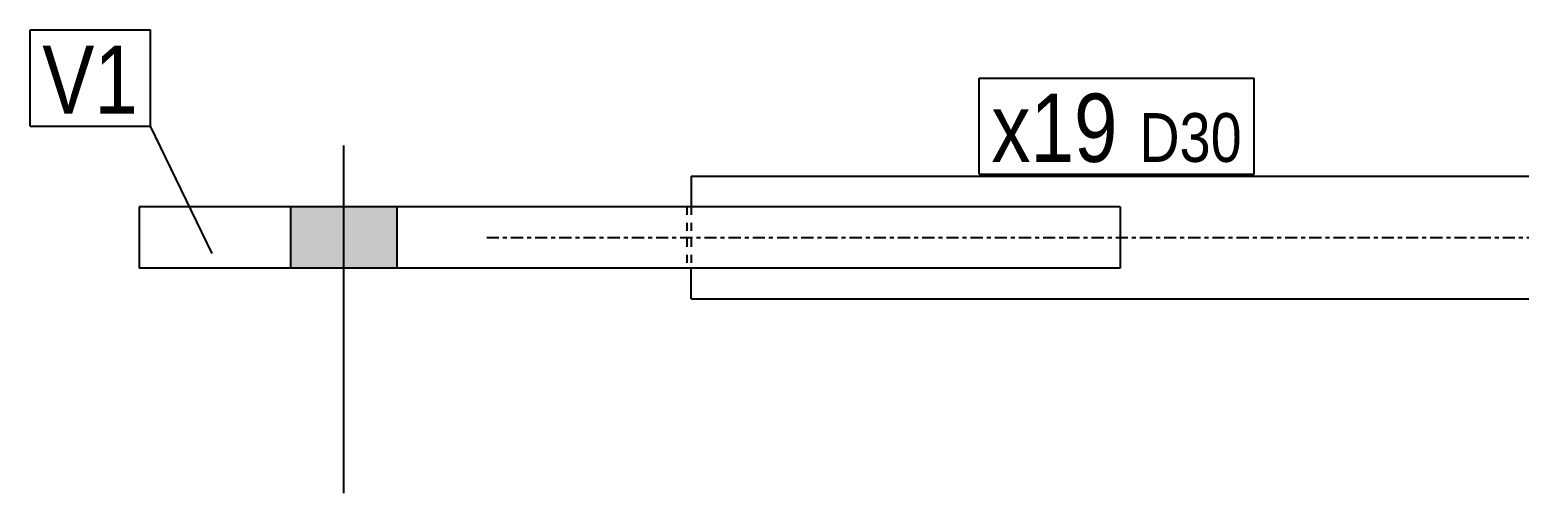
# Model space of a CAD drawing. Header units: millimetres. Extents: x 12 to 17082, y -28 to 354.
# Drawn here: x 11660.8 to 12027.6, y -28 to 85.3 of the extents above; entities that cross this region are included whole.
import ezdxf

# ---------------------------------------------------------------- set-up
doc = ezdxf.new("R2010")
doc.units = ezdxf.units.MM
doc.linetypes.add('DXK_LINE_DOT2', pattern=[3.9198, 1.9599, -1.9599])
doc.linetypes.add('DXK_LINE_DOT3', pattern=[5.9187, 2.979, -0.9799, 0.9799, -0.9799])
doc.layers.add('STÅL', color=7, linetype='Continuous')
doc.layers.add('TEKST', color=7, linetype='Continuous')
doc.styles.add('Arial Narrow', font='ARIALN.TTF', dxfattribs={"height": 0.2})

msp = doc.modelspace()

# ---------------------------------------------------------------- hatches: boundary and pattern name
at = {"layer": 'STÅL', "linetype": 'Continuous'}
msp.add_hatch(color=96, dxfattribs=at).paths.add_polyline_path([(11724.56, 27), (11750.56, 27), (11750.56, 42), (11724.56, 42)])

# ---------------------------------------------------------------- linework, layer by layer
at = {"layer": 'STÅL', "color": 96, "linetype": 'Continuous'}
for p, q in [((11737.56, 57), (11737.56, -28)), ((11724.56, 42), (11724.56, 27)), ((11750.56, 42), (11750.56, 27))]:
    msp.add_line(p, q, dxfattribs=at)
at = {"layer": 'STÅL', "color": 2, "linetype": 'Continuous'}
for p, q in [((11822.56, 49.5), (12027.56, 49.5)), ((11822.56, 49.5), (11822.56, 42)), ((11927.56, 42), (11687.56, 42)), ((11687.56, 42), (11687.56, 27)), ((11927.56, 42), (11927.56, 27)), ((11927.56, 27), (11687.56, 27)), ((11822.56, 19.5), (11822.56, 27)), ((11822.56, 19.5), (12027.56, 19.5))]:
    msp.add_line(p, q, dxfattribs=at)
at = {"layer": 'STÅL', "color": 7, "linetype": 'DXK_LINE_DOT2'}
for p, q in [((11821.56, 42), (11821.56, 27)), ((11822.56, 42), (11822.56, 27))]:
    msp.add_line(p, q, dxfattribs=at)
at = {"layer": 'STÅL', "color": 7, "linetype": 'DXK_LINE_DOT3'}
msp.add_line((11772.56, 34.5), (12027.56, 34.5), dxfattribs=at)
at = {"layer": 'TEKST', "color": 7, "linetype": 'Continuous'}
for p, q in [((11660.83, 85.27), (11690.27, 85.27)), ((11660.83, 61.77), (11660.83, 85.27)), ((11690.27, 61.77), (11690.27, 85.27)), ((11893.04, 73.5), (11960.33, 73.5)), ((11893.04, 50), (11893.04, 73.5)), ((11960.33, 50), (11960.33, 73.5)), ((11660.83, 61.77), (11690.27, 61.77)), ((11705.39, 30.58), (11690.27, 61.77)), ((11893.04, 50), (11960.33, 50))]:
    msp.add_line(p, q, dxfattribs=at)

# ---------------------------------------------------------------- wipeouts: each hides what was drawn before it
at = {"color": 0}
for points in [[(11687.27, 64.77), (11687.27, 82.27), (11663.83, 82.27), (11663.83, 64.77)], [(11926.96, 53), (11926.96, 70.5), (11896.04, 70.5), (11896.04, 53)], [(11957.33, 53), (11957.33, 65.5), (11932.21, 65.5), (11932.21, 53)]]:
    msp.add_wipeout(points, dxfattribs=at).dxf.layer = 'TEKST'

# ---------------------------------------------------------------- next in the draw order: wipeouts: each hides what was drawn before it
for points in [[(11687.27, 64.77), (11687.27, 82.27), (11663.83, 82.27), (11663.83, 64.77)], [(11926.96, 53), (11926.96, 70.5), (11896.04, 70.5), (11896.04, 53)], [(11957.33, 53), (11957.33, 65.5), (11932.21, 65.5), (11932.21, 53)]]:
    msp.add_wipeout(points, dxfattribs=at).dxf.layer = 'TEKST'

# ---------------------------------------------------------------- next in the draw order: texts
at = {"layer": 'TEKST', "color": 3, "style": 'Arial Narrow'}
for s, height, p in [('V1', 16.702, (11663.83, 64.77)), ('x19', 16.702, (11896.04, 53)), ('D30', 11.93, (11932.21, 53))]:
    msp.add_text(s, height=height, dxfattribs=at).set_placement(p)

doc.saveas('drawing.dxf')
